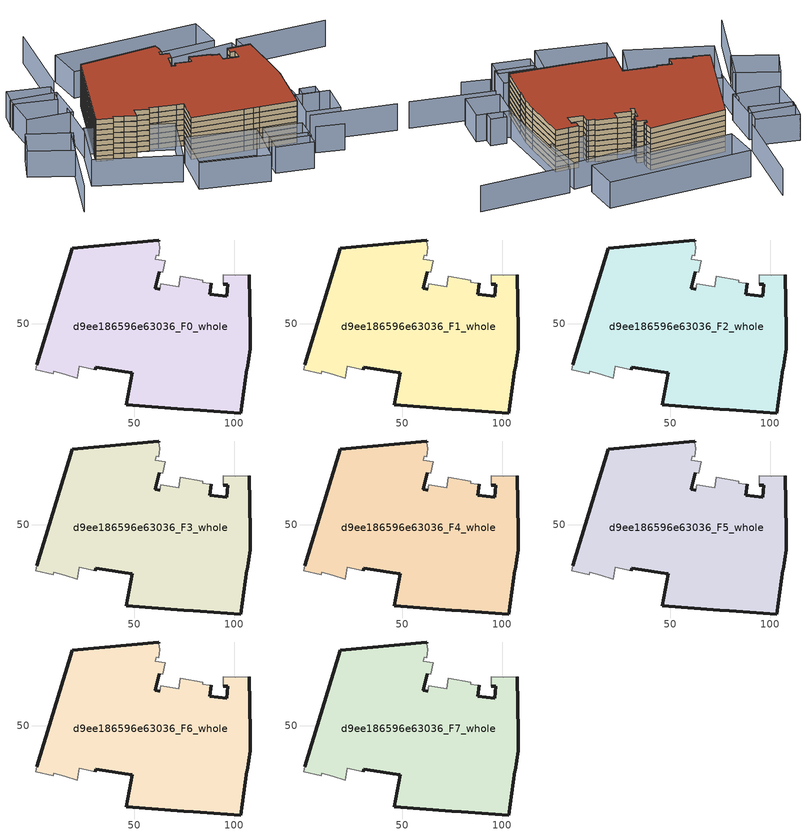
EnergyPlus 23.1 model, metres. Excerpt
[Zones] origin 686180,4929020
d9ee186596e63036_F0_whole
 floor ground (EU_floor_Construction): 103.32,5.19 106.47,27.04 106.52,27.36 107.98,37.41 108.17,46.25 107.5,74.45 100.49,74.31 94.66,74.4 94.48,69.84 96.8,69.68 96.36,63.63 87.89,64.76 88.56,70.24 87.59,70.35 84.2,70.85 84.34,71.71 72.92,73.65 72.27,68.51 63.33,69.96 62.7,67.3 60.54,67.81 62.41,76.09 64.2,75.7 65.45,81.44 60.56,82.35 60.92,84.3 62.33,83.91 62.72,87.92 62.34,91.31 62.3,91.91 18.75,87.87 1.14,29.33 0.51,26.86 9.32,24.77 9.66,26.16 15,24.6 21.33,22.55 22.48,28.74 30.41,26.96 30.66,28.21 35.65,27.44 45.28,25.91 48.87,25.41 45.99,9.34 74.65,7.08 79.41,6.77 83.03,6.53 z0
 wall outside (EU_wall_Construction): 62.41,76.09 60.54,67.81 62.7,67.3 / 88.56,70.24 87.89,64.76 96.36,63.63 96.8,69.68 94.48,69.84 / 107.5,74.45 108.17,46.25 107.98,37.41 106.52,27.36 106.47,27.04 103.32,5.19 83.03,6.53 79.41,6.77 74.65,7.08 45.99,9.34 48.87,25.41 45.28,25.91 35.65,27.44 30.66,28.21 30.41,26.96 / 1.14,29.33 18.75,87.87 62.3,91.91 62.34,91.31 z0:3
 wall adiabatic (EU_wall_Construction): 62.7,67.3 63.33,69.96 72.27,68.51 72.92,73.65 84.34,71.71 84.2,70.85 87.59,70.35 88.56,70.24 / 94.48,69.84 94.66,74.4 100.49,74.31 107.5,74.45 / 30.41,26.96 22.48,28.74 21.33,22.55 15,24.6 9.66,26.16 9.32,24.77 0.51,26.86 1.14,29.33 / 62.34,91.31 62.72,87.92 62.33,83.91 60.92,84.3 60.56,82.35 65.45,81.44 64.2,75.7 62.41,76.09 z0:3
d9ee186596e63036_F1_whole
 floor to d9ee186596e63036_F0_whole (EU_floor_Construction): 103.32,5.19 106.47,27.04 106.52,27.36 107.98,37.41 108.17,46.25 107.5,74.45 100.49,74.31 94.66,74.4 94.48,69.84 96.8,69.68 96.36,63.63 87.89,64.76 88.56,70.24 87.59,70.35 84.2,70.85 84.34,71.71 72.92,73.65 72.27,68.51 63.33,69.96 62.7,67.3 60.54,67.81 62.41,76.09 64.2,75.7 65.45,81.44 60.56,82.35 60.92,84.3 62.33,83.91 62.72,87.92 62.34,91.31 62.3,91.91 18.75,87.87 1.14,29.33 0.51,26.86 9.32,24.77 9.66,26.16 15,24.6 21.33,22.55 22.48,28.74 30.41,26.96 30.66,28.21 35.65,27.44 45.28,25.91 48.87,25.41 45.99,9.34 74.65,7.08 79.41,6.77 83.03,6.53 z3
 wall outside (EU_wall_Construction): 62.41,76.09 60.54,67.81 62.7,67.3 / 88.56,70.24 87.89,64.76 96.36,63.63 96.8,69.68 94.48,69.84 / 107.5,74.45 108.17,46.25 107.98,37.41 106.52,27.36 106.47,27.04 103.32,5.19 83.03,6.53 79.41,6.77 74.65,7.08 45.99,9.34 48.87,25.41 45.28,25.91 35.65,27.44 30.66,28.21 30.41,26.96 / 1.14,29.33 18.75,87.87 62.3,91.91 62.34,91.31 z3:6
 wall adiabatic (EU_wall_Construction): 62.7,67.3 63.33,69.96 72.27,68.51 72.92,73.65 84.34,71.71 84.2,70.85 87.59,70.35 88.56,70.24 / 94.48,69.84 94.66,74.4 100.49,74.31 107.5,74.45 / 30.41,26.96 22.48,28.74 21.33,22.55 15,24.6 9.66,26.16 9.32,24.77 0.51,26.86 1.14,29.33 / 62.34,91.31 62.72,87.92 62.33,83.91 60.92,84.3 60.56,82.35 65.45,81.44 64.2,75.7 62.41,76.09 z3:6
d9ee186596e63036_F2_whole
 floor to d9ee186596e63036_F1_whole (EU_floor_Construction): 103.32,5.19 106.47,27.04 106.52,27.36 107.98,37.41 108.17,46.25 107.5,74.45 100.49,74.31 94.66,74.4 94.48,69.84 96.8,69.68 96.36,63.63 87.89,64.76 88.56,70.24 87.59,70.35 84.2,70.85 84.34,71.71 72.92,73.65 72.27,68.51 63.33,69.96 62.7,67.3 60.54,67.81 62.41,76.09 64.2,75.7 65.45,81.44 60.56,82.35 60.92,84.3 62.33,83.91 62.72,87.92 62.34,91.31 62.3,91.91 18.75,87.87 1.14,29.33 0.51,26.86 9.32,24.77 9.66,26.16 15,24.6 21.33,22.55 22.48,28.74 30.41,26.96 30.66,28.21 35.65,27.44 45.28,25.91 48.87,25.41 45.99,9.34 74.65,7.08 79.41,6.77 83.03,6.53 z6
 wall outside (EU_wall_Construction): 62.41,76.09 60.54,67.81 62.7,67.3 / 88.56,70.24 87.89,64.76 96.36,63.63 96.8,69.68 94.48,69.84 / 107.5,74.45 108.17,46.25 107.98,37.41 106.52,27.36 106.47,27.04 103.32,5.19 83.03,6.53 79.41,6.77 74.65,7.08 45.99,9.34 48.87,25.41 45.28,25.91 35.65,27.44 30.66,28.21 30.41,26.96 / 1.14,29.33 18.75,87.87 62.3,91.91 62.34,91.31 z6:9
 wall adiabatic (EU_wall_Construction): 62.7,67.3 63.33,69.96 72.27,68.51 72.92,73.65 84.34,71.71 84.2,70.85 87.59,70.35 88.56,70.24 / 94.48,69.84 94.66,74.4 100.49,74.31 107.5,74.45 / 30.41,26.96 22.48,28.74 21.33,22.55 15,24.6 9.66,26.16 9.32,24.77 0.51,26.86 1.14,29.33 / 62.34,91.31 62.72,87.92 62.33,83.91 60.92,84.3 60.56,82.35 65.45,81.44 64.2,75.7 62.41,76.09 z6:9
d9ee186596e63036_F3_whole
 floor to d9ee186596e63036_F2_whole (EU_floor_Construction): 103.32,5.19 106.47,27.04 106.52,27.36 107.98,37.41 108.17,46.25 107.5,74.45 100.49,74.31 94.66,74.4 94.48,69.84 96.8,69.68 96.36,63.63 87.89,64.76 88.56,70.24 87.59,70.35 84.2,70.85 84.34,71.71 72.92,73.65 72.27,68.51 63.33,69.96 62.7,67.3 60.54,67.81 62.41,76.09 64.2,75.7 65.45,81.44 60.56,82.35 60.92,84.3 62.33,83.91 62.72,87.92 62.34,91.31 62.3,91.91 18.75,87.87 1.14,29.33 0.51,26.86 9.32,24.77 9.66,26.16 15,24.6 21.33,22.55 22.48,28.74 30.41,26.96 30.66,28.21 35.65,27.44 45.28,25.91 48.87,25.41 45.99,9.34 74.65,7.08 79.41,6.77 83.03,6.53 z9
 wall outside (EU_wall_Construction): 62.41,76.09 60.54,67.81 62.7,67.3 / 88.56,70.24 87.89,64.76 96.36,63.63 96.8,69.68 94.48,69.84 / 107.5,74.45 108.17,46.25 107.98,37.41 106.52,27.36 106.47,27.04 103.32,5.19 83.03,6.53 79.41,6.77 74.65,7.08 45.99,9.34 48.87,25.41 45.28,25.91 35.65,27.44 30.66,28.21 30.41,26.96 / 1.14,29.33 18.75,87.87 62.3,91.91 62.34,91.31 z9:12
 wall adiabatic (EU_wall_Construction): 62.7,67.3 63.33,69.96 72.27,68.51 72.92,73.65 84.34,71.71 84.2,70.85 87.59,70.35 88.56,70.24 / 94.48,69.84 94.66,74.4 100.49,74.31 107.5,74.45 / 30.41,26.96 22.48,28.74 21.33,22.55 15,24.6 9.66,26.16 9.32,24.77 0.51,26.86 1.14,29.33 / 62.34,91.31 62.72,87.92 62.33,83.91 60.92,84.3 60.56,82.35 65.45,81.44 64.2,75.7 62.41,76.09 z9:12
d9ee186596e63036_F4_whole
 floor to d9ee186596e63036_F3_whole (EU_floor_Construction): 103.32,5.19 106.47,27.04 106.52,27.36 107.98,37.41 108.17,46.25 107.5,74.45 100.49,74.31 94.66,74.4 94.48,69.84 96.8,69.68 96.36,63.63 87.89,64.76 88.56,70.24 87.59,70.35 84.2,70.85 84.34,71.71 72.92,73.65 72.27,68.51 63.33,69.96 62.7,67.3 60.54,67.81 62.41,76.09 64.2,75.7 65.45,81.44 60.56,82.35 60.92,84.3 62.33,83.91 62.72,87.92 62.34,91.31 62.3,91.91 18.75,87.87 1.14,29.33 0.51,26.86 9.32,24.77 9.66,26.16 15,24.6 21.33,22.55 22.48,28.74 30.41,26.96 30.66,28.21 35.65,27.44 45.28,25.91 48.87,25.41 45.99,9.34 74.65,7.08 79.41,6.77 83.03,6.53 z12
 wall outside (EU_wall_Construction): 62.41,76.09 60.54,67.81 62.7,67.3 / 88.56,70.24 87.89,64.76 96.36,63.63 96.8,69.68 94.48,69.84 / 107.5,74.45 108.17,46.25 107.98,37.41 106.52,27.36 106.47,27.04 103.32,5.19 83.03,6.53 79.41,6.77 74.65,7.08 45.99,9.34 48.87,25.41 45.28,25.91 35.65,27.44 30.66,28.21 30.41,26.96 / 1.14,29.33 18.75,87.87 62.3,91.91 62.34,91.31 z12:15
 wall adiabatic (EU_wall_Construction): 62.7,67.3 63.33,69.96 72.27,68.51 72.92,73.65 84.34,71.71 84.2,70.85 87.59,70.35 88.56,70.24 / 94.48,69.84 94.66,74.4 100.49,74.31 107.5,74.45 / 30.41,26.96 22.48,28.74 21.33,22.55 15,24.6 9.66,26.16 9.32,24.77 0.51,26.86 1.14,29.33 / 62.34,91.31 62.72,87.92 62.33,83.91 60.92,84.3 60.56,82.35 65.45,81.44 64.2,75.7 62.41,76.09 z12:15
d9ee186596e63036_F5_whole
 floor to d9ee186596e63036_F4_whole (EU_floor_Construction): 103.32,5.19 106.47,27.04 106.52,27.36 107.98,37.41 108.17,46.25 107.5,74.45 100.49,74.31 94.66,74.4 94.48,69.84 96.8,69.68 96.36,63.63 87.89,64.76 88.56,70.24 87.59,70.35 84.2,70.85 84.34,71.71 72.92,73.65 72.27,68.51 63.33,69.96 62.7,67.3 60.54,67.81 62.41,76.09 64.2,75.7 65.45,81.44 60.56,82.35 60.92,84.3 62.33,83.91 62.72,87.92 62.34,91.31 62.3,91.91 18.75,87.87 1.14,29.33 0.51,26.86 9.32,24.77 9.66,26.16 15,24.6 21.33,22.55 22.48,28.74 30.41,26.96 30.66,28.21 35.65,27.44 45.28,25.91 48.87,25.41 45.99,9.34 74.65,7.08 79.41,6.77 83.03,6.53 z15
 wall outside (EU_wall_Construction): 62.41,76.09 60.54,67.81 62.7,67.3 / 88.56,70.24 87.89,64.76 96.36,63.63 96.8,69.68 94.48,69.84 / 107.5,74.45 108.17,46.25 107.98,37.41 106.52,27.36 106.47,27.04 103.32,5.19 83.03,6.53 79.41,6.77 74.65,7.08 45.99,9.34 48.87,25.41 45.28,25.91 35.65,27.44 30.66,28.21 30.41,26.96 / 1.14,29.33 18.75,87.87 62.3,91.91 62.34,91.31 z15:18
 wall adiabatic (EU_wall_Construction): 62.7,67.3 63.33,69.96 72.27,68.51 72.92,73.65 84.34,71.71 84.2,70.85 87.59,70.35 88.56,70.24 / 94.48,69.84 94.66,74.4 100.49,74.31 107.5,74.45 / 30.41,26.96 22.48,28.74 21.33,22.55 15,24.6 9.66,26.16 9.32,24.77 0.51,26.86 1.14,29.33 / 62.34,91.31 62.72,87.92 62.33,83.91 60.92,84.3 60.56,82.35 65.45,81.44 64.2,75.7 62.41,76.09 z15:18
d9ee186596e63036_F6_whole
 floor to d9ee186596e63036_F5_whole (EU_floor_Construction): 103.32,5.19 106.47,27.04 106.52,27.36 107.98,37.41 108.17,46.25 107.5,74.45 100.49,74.31 94.66,74.4 94.48,69.84 96.8,69.68 96.36,63.63 87.89,64.76 88.56,70.24 87.59,70.35 84.2,70.85 84.34,71.71 72.92,73.65 72.27,68.51 63.33,69.96 62.7,67.3 60.54,67.81 62.41,76.09 64.2,75.7 65.45,81.44 60.56,82.35 60.92,84.3 62.33,83.91 62.72,87.92 62.34,91.31 62.3,91.91 18.75,87.87 1.14,29.33 0.51,26.86 9.32,24.77 9.66,26.16 15,24.6 21.33,22.55 22.48,28.74 30.41,26.96 30.66,28.21 35.65,27.44 45.28,25.91 48.87,25.41 45.99,9.34 74.65,7.08 79.41,6.77 83.03,6.53 z18
 wall outside (EU_wall_Construction): 62.41,76.09 60.54,67.81 62.7,67.3 / 88.56,70.24 87.89,64.76 96.36,63.63 96.8,69.68 94.48,69.84 / 107.5,74.45 108.17,46.25 107.98,37.41 106.52,27.36 106.47,27.04 103.32,5.19 83.03,6.53 79.41,6.77 74.65,7.08 45.99,9.34 48.87,25.41 45.28,25.91 35.65,27.44 30.66,28.21 30.41,26.96 / 1.14,29.33 18.75,87.87 62.3,91.91 62.34,91.31 z18:21
 wall adiabatic (EU_wall_Construction): 62.7,67.3 63.33,69.96 72.27,68.51 72.92,73.65 84.34,71.71 84.2,70.85 87.59,70.35 88.56,70.24 / 94.48,69.84 94.66,74.4 100.49,74.31 107.5,74.45 / 30.41,26.96 22.48,28.74 21.33,22.55 15,24.6 9.66,26.16 9.32,24.77 0.51,26.86 1.14,29.33 / 62.34,91.31 62.72,87.92 62.33,83.91 60.92,84.3 60.56,82.35 65.45,81.44 64.2,75.7 62.41,76.09 z18:21
d9ee186596e63036_F7_whole
 floor to d9ee186596e63036_F6_whole (EU_floor_Construction): 103.32,5.19 106.47,27.04 106.52,27.36 107.98,37.41 108.17,46.25 107.5,74.45 100.49,74.31 94.66,74.4 94.48,69.84 96.8,69.68 96.36,63.63 87.89,64.76 88.56,70.24 87.59,70.35 84.2,70.85 84.34,71.71 72.92,73.65 72.27,68.51 63.33,69.96 62.7,67.3 60.54,67.81 62.41,76.09 64.2,75.7 65.45,81.44 60.56,82.35 60.92,84.3 62.33,83.91 62.72,87.92 62.34,91.31 62.3,91.91 18.75,87.87 1.14,29.33 0.51,26.86 9.32,24.77 9.66,26.16 15,24.6 21.33,22.55 22.48,28.74 30.41,26.96 30.66,28.21 35.65,27.44 45.28,25.91 48.87,25.41 45.99,9.34 74.65,7.08 79.41,6.77 83.03,6.53 z21
 wall outside (EU_wall_Construction): 62.41,76.09 60.54,67.81 62.7,67.3 / 88.56,70.24 87.89,64.76 96.36,63.63 96.8,69.68 94.48,69.84 / 107.5,74.45 108.17,46.25 107.98,37.41 106.52,27.36 106.47,27.04 103.32,5.19 83.03,6.53 79.41,6.77 74.65,7.08 45.99,9.34 48.87,25.41 45.28,25.91 35.65,27.44 30.66,28.21 30.41,26.96 / 1.14,29.33 18.75,87.87 62.3,91.91 62.34,91.31 z21:24
 wall adiabatic (EU_wall_Construction): 62.7,67.3 63.33,69.96 72.27,68.51 72.92,73.65 84.34,71.71 84.2,70.85 87.59,70.35 88.56,70.24 / 94.48,69.84 94.66,74.4 100.49,74.31 107.5,74.45 / 30.41,26.96 22.48,28.74 21.33,22.55 15,24.6 9.66,26.16 9.32,24.77 0.51,26.86 1.14,29.33 / 62.34,91.31 62.72,87.92 62.33,83.91 60.92,84.3 60.56,82.35 65.45,81.44 64.2,75.7 62.41,76.09 z21:24
 roof outside (EU_roof_Construction): 107.5,74.45 108.17,46.25 107.98,37.41 106.52,27.36 106.47,27.04 103.32,5.19 83.03,6.53 79.41,6.77 74.65,7.08 45.99,9.34 48.87,25.41 45.28,25.91 35.65,27.44 30.66,28.21 30.41,26.96 22.48,28.74 21.33,22.55 15,24.6 9.66,26.16 9.32,24.77 0.51,26.86 1.14,29.33 18.75,87.87 62.3,91.91 62.34,91.31 62.72,87.92 62.33,83.91 60.92,84.3 60.56,82.35 65.45,81.44 64.2,75.7 62.41,76.09 60.54,67.81 62.7,67.3 63.33,69.96 72.27,68.51 72.92,73.65 84.34,71.71 84.2,70.85 87.59,70.35 88.56,70.24 87.89,64.76 96.36,63.63 96.8,69.68 94.48,69.84 94.66,74.4 100.49,74.31 z24
shading: 107.35,-9.2 122.43,-11.92 / 110.06,4.11 155.88,-2.15 / -0.32,61.28 -3.26,33.27 / -9.75,36.46 -28.1,-23.45 / 112.91,30.17 110.26,98.46 / 110.26,98.46 160.93,100.42 / 11.79,144.91 5.51,92.08 / 80.73,-10.78 101.17,-13.41 / 101.17,-13.41 99.69,-24.93 / 99.69,-24.93 79.25,-22.31 / 79.25,-22.31 80.73,-10.78 / 73.48,-29.57 36.11,-23.07 / 36.11,-23.07 41.29,6.7 / 41.29,6.7 78.66,0.2 / 78.66,0.2 73.48,-29.57 / 81.87,-0.08 102.85,-2.29 / 102.85,-2.29 101.29,-17.11 / 101.29,-17.11 80.31,-14.91 / 80.31,-14.91 81.87,-0.08 / 32.24,-11.95 -12.9,2.07 / -12.9,2.07 -2.04,37.04 / -2.04,37.04 43.11,23.02 / 43.11,23.02 32.24,-11.95 / -9.13,34.2 -16.08,15.81 / -16.08,15.81 -39.04,24.48 / -39.04,24.48 -32.1,42.87 / -32.1,42.87 -9.13,34.2 / -24.62,57.71 -23.53,81.04 / -23.53,81.04 1.92,79.86 / 1.92,79.86 0.83,56.53 / 0.83,56.53 -24.62,57.71 / 128.09,6.08 109.95,8.38 / 109.95,8.38 112.46,28.17 / 112.46,28.17 130.6,25.87 / 130.6,25.87 128.09,6.08 / 124.97,26.58 116.34,27.45 / 116.34,27.45 116.98,33.84 / 116.98,33.84 125.61,32.97 / 125.61,32.97 124.97,26.58 / 59.71,91.06 106.68,95.66 / 106.68,95.66 109.07,71.27 / 109.07,71.27 62.1,66.67 / 62.1,66.67 59.71,91.06 / 18.32,119.11 98.55,123.27 / 98.55,123.27 99.66,101.93 / 99.66,101.93 19.42,97.77 / 19.42,97.77 18.32,119.11 / 1.75,87.33 -0.73,72.85 / -0.73,72.85 -23.91,76.82 / -23.91,76.82 -21.43,91.3 / -21.43,91.3 1.75,87.33 z0:15
[Building]
EU S2 Campaign: North Axis=0; Terrain=City; Solar Distribution=FullExterior
[Site:Location]
Bologna: Latitude=44.5; Longitude=11.25; Time Zone=1; Elevation=37
[SizingPeriod:WeatherFileDays]
AnnualSizingPeriod: Begin Month=1; Begin Day of Month=1; End Month=12; End Day of Month=31; Day of Week for Start Day=Monday; Use Weather File Daylight Saving Period=No; Use Weather File Rain and Snow Indicators=No
[MATERIAL]
EU_InternalMass_Material: Roughness=MediumRough; Thickness=0.1; Conductivity=1; Density=1800; Specific Heat=900; Thermal Absorptance=0.9; Solar Absorptance=0.7; Visible Absorptance=0.7
[MATERIAL:NOMASS] Roughness=MediumRough; Thermal Absorptance=0.9; Solar Absorptance=0.7; Visible Absorptance=0.7
Name | Thermal Resistance
EU_wall_NoMass | 0.905828
EU_roof_NoMass | 0.37593
EU_floor_NoMass | 0.67114
[CONSTRUCTION]
EU_wall_Construction: EU_wall_NoMass
EU_roof_Construction: EU_roof_NoMass
EU_floor_Construction: EU_floor_NoMass
EU_InternalMass_Construction: EU_InternalMass_Material
[ZONE] Type=1; Multiplier=1; Ceiling Height=autocalculate; Volume=19420; Floor Area=autocalculate; Part of Total Floor Area=Yes
d9ee186596e63036_F0_whole; d9ee186596e63036_F1_whole; d9ee186596e63036_F2_whole; d9ee186596e63036_F3_whole; d9ee186596e63036_F4_whole; d9ee186596e63036_F5_whole; d9ee186596e63036_F6_whole; d9ee186596e63036_F7_whole
[INTERNALMASS] Construction=EU_InternalMass_Construction; Surface Area=4876.73
Name | Zone or ZoneList
d9ee186596e63036_F0_whole_EU_InternalMass | d9ee186596e63036_F0_whole
d9ee186596e63036_F1_whole_EU_InternalMass | d9ee186596e63036_F1_whole
d9ee186596e63036_F2_whole_EU_InternalMass | d9ee186596e63036_F2_whole
d9ee186596e63036_F3_whole_EU_InternalMass | d9ee186596e63036_F3_whole
d9ee186596e63036_F4_whole_EU_InternalMass | d9ee186596e63036_F4_whole
d9ee186596e63036_F5_whole_EU_InternalMass | d9ee186596e63036_F5_whole
d9ee186596e63036_F6_whole_EU_InternalMass | d9ee186596e63036_F6_whole
d9ee186596e63036_F7_whole_EU_InternalMass | d9ee186596e63036_F7_whole
[OTHEREQUIPMENT] Fuel Type=Electricity; Design Level Calculation Method=Watts/Area; Power per Zone Floor Area=1; Fraction Latent=0; Fraction Radiant=0; Fraction Lost=0; Carbon Dioxide Generation Rate=0; EndUse Subcategory=EU_Step8_InternalGains
Name | Zone or ZoneList or Space or SpaceList | Schedule
EU_Step8_InternalGain_d9ee186596e63036_F0_whole_f000 | d9ee186596e63036_F0_whole | EU_Step8_GainSchedule_d9ee186596e63036_F0_whole_f000
EU_Step8_InternalGain_d9ee186596e63036_F1_whole_f000 | d9ee186596e63036_F1_whole | EU_Step8_GainSchedule_d9ee186596e63036_F1_whole_f000
EU_Step8_InternalGain_d9ee186596e63036_F2_whole_f000 | d9ee186596e63036_F2_whole | EU_Step8_GainSchedule_d9ee186596e63036_F2_whole_f000
EU_Step8_InternalGain_d9ee186596e63036_F3_whole_f000 | d9ee186596e63036_F3_whole | EU_Step8_GainSchedule_d9ee186596e63036_F3_whole_f000
EU_Step8_InternalGain_d9ee186596e63036_F4_whole_f000 | d9ee186596e63036_F4_whole | EU_Step8_GainSchedule_d9ee186596e63036_F4_whole_f000
EU_Step8_InternalGain_d9ee186596e63036_F5_whole_f000 | d9ee186596e63036_F5_whole | EU_Step8_GainSchedule_d9ee186596e63036_F5_whole_f000
EU_Step8_InternalGain_d9ee186596e63036_F6_whole_f000 | d9ee186596e63036_F6_whole | EU_Step8_GainSchedule_d9ee186596e63036_F6_whole_f000
EU_Step8_InternalGain_d9ee186596e63036_F7_whole_f000 | d9ee186596e63036_F7_whole | EU_Step8_GainSchedule_d9ee186596e63036_F7_whole_f000
[ZONEVENTILATION:DESIGNFLOWRATE] Schedule=EU_AlwaysOn; Design Flow Rate Calculation Method=AirChanges/Hour; Air Changes per Hour=0.73129; Ventilation Type=Natural; Fan Pressure Rise=0; Fan Total Efficiency=1; Constant Term Coefficient=1; Temperature Term Coefficient=0; Velocity Term Coefficient=0; Velocity Squared Term Coefficient=0; Minimum Indoor Temperature=-100; Maximum Indoor Temperature=100; Delta Temperature=-100; Minimum Outdoor Temperature=-100; Maximum Outdoor Temperature=100; Maximum Wind Speed=40
Name | Zone or ZoneList or Space or SpaceList
EU_ConstantAir_d9ee186596e63036_F0_whole | d9ee186596e63036_F0_whole
EU_ConstantAir_d9ee186596e63036_F1_whole | d9ee186596e63036_F1_whole
EU_ConstantAir_d9ee186596e63036_F2_whole | d9ee186596e63036_F2_whole
EU_ConstantAir_d9ee186596e63036_F3_whole | d9ee186596e63036_F3_whole
EU_ConstantAir_d9ee186596e63036_F4_whole | d9ee186596e63036_F4_whole
EU_ConstantAir_d9ee186596e63036_F5_whole | d9ee186596e63036_F5_whole
EU_ConstantAir_d9ee186596e63036_F6_whole | d9ee186596e63036_F6_whole
EU_ConstantAir_d9ee186596e63036_F7_whole | d9ee186596e63036_F7_whole
[HVACTEMPLATE:THERMOSTAT] Constant Heating Setpoint=20; Constant Cooling Setpoint=50
EU_HeatOnly_d9ee186596e63036_F0_whole; EU_HeatOnly_d9ee186596e63036_F1_whole; EU_HeatOnly_d9ee186596e63036_F2_whole; EU_HeatOnly_d9ee186596e63036_F3_whole; EU_HeatOnly_d9ee186596e63036_F4_whole; EU_HeatOnly_d9ee186596e63036_F5_whole; EU_HeatOnly_d9ee186596e63036_F6_whole; EU_HeatOnly_d9ee186596e63036_F7_whole
[HVACTEMPLATE:ZONE:IDEALLOADSAIRSYSTEM] System Availability Schedule=EU_AlwaysOn; Maximum Heating Supply Air Temperature=50; Minimum Cooling Supply Air Temperature=13; Maximum Heating Supply Air Humidity Ratio=0.0156; Minimum Cooling Supply Air Humidity Ratio=0.0077; Heating Limit=NoLimit; Cooling Limit=NoLimit; Heating Availability Schedule=EU_AlwaysOn; Cooling Availability Schedule=EU_CoolingOff; Dehumidification Control Type=ConstantSensibleHeatRatio; Cooling Sensible Heat Ratio=0.7; Dehumidification Setpoint=60; Humidification Control Type=None; Humidification Setpoint=30; Outdoor Air Method=None; Outdoor Air Flow Rate per Person=0.00944; Outdoor Air Flow Rate per Zone Floor Area=0; Outdoor Air Flow Rate per Zone=0; Demand Controlled Ventilation Type=None; Outdoor Air Economizer Type=NoEconomizer; Heat Recovery Type=None; Sensible Heat Recovery Effectiveness=0.7; Latent Heat Recovery Effectiveness=0.65
Name | Template Thermostat
d9ee186596e63036_F0_whole | EU_HeatOnly_d9ee186596e63036_F0_whole
d9ee186596e63036_F1_whole | EU_HeatOnly_d9ee186596e63036_F1_whole
d9ee186596e63036_F2_whole | EU_HeatOnly_d9ee186596e63036_F2_whole
d9ee186596e63036_F3_whole | EU_HeatOnly_d9ee186596e63036_F3_whole
d9ee186596e63036_F4_whole | EU_HeatOnly_d9ee186596e63036_F4_whole
d9ee186596e63036_F5_whole | EU_HeatOnly_d9ee186596e63036_F5_whole
d9ee186596e63036_F6_whole | EU_HeatOnly_d9ee186596e63036_F6_whole
d9ee186596e63036_F7_whole | EU_HeatOnly_d9ee186596e63036_F7_whole
[SIZING:ZONE] Zone Cooling Design Supply Air Temperature Input Method=SupplyAirTemperature; Zone Cooling Design Supply Air Temperature=13; Zone Heating Design Supply Air Temperature Input Method=SupplyAirTemperature; Zone Heating Design Supply Air Temperature=50; Zone Cooling Design Supply Air Humidity Ratio=0.008; Zone Heating Design Supply Air Humidity Ratio=0.008; Cooling Design Air Flow Method=DesignDay; Cooling Design Air Flow Rate=0; Cooling Minimum Air Flow per Zone Floor Area=0.000762; Cooling Minimum Air Flow=0; Cooling Minimum Air Flow Fraction=0.2; Heating Design Air Flow Method=DesignDay; Heating Design Air Flow Rate=0; Heating Maximum Air Flow per Zone Floor Area=0.002032; Heating Maximum Air Flow=0.141576; Heating Maximum Air Flow Fraction=0.3; Account for Dedicated Outdoor Air System=No; Dedicated Outdoor Air System Control Strategy=NeutralSupplyAir; Dedicated Outdoor Air Low Setpoint Temperature for Design=autosize; Dedicated Outdoor Air High Setpoint Temperature for Design=autosize; Zone Load Sizing Method=Sensible Load Only No Latent Load; Zone Latent Cooling Design Supply Air Humidity Ratio Input Method=HumidityRatioDifference; Zone Cooling Design Supply Air Humidity Ratio Difference=0.005; Zone Latent Heating Design Supply Air Humidity Ratio Input Method=HumidityRatioDifference; Zone Humidification Design Supply Air Humidity Ratio Difference=0.005
d9ee186596e63036_F0_whole; d9ee186596e63036_F1_whole; d9ee186596e63036_F2_whole; d9ee186596e63036_F3_whole; d9ee186596e63036_F4_whole; d9ee186596e63036_F5_whole; d9ee186596e63036_F6_whole; d9ee186596e63036_F7_whole
[SCHEDULE:CONSTANT]
Name | Hourly Value
EU_AlwaysOn | 1
EU_CoolingOff | 0
[SCHEDULE:FILE] Column Number=1; Rows to Skip at Top=0; Number of Hours of Data=8760; Column Separator=Comma; Interpolate to Timestep=No; Minutes per Item=60; Adjust Schedule for Daylight Savings=Yes
Name | File
EU_Step8_GainSchedule_d9ee186596e63036_F0_whole_f000 | ../../schedules/d9ee186596e63036/d9ee186596e63036_F0_whole_f000_gain.csv
EU_Step8_GainSchedule_d9ee186596e63036_F1_whole_f000 | ../../schedules/d9ee186596e63036/d9ee186596e63036_F1_whole_f000_gain.csv
EU_Step8_GainSchedule_d9ee186596e63036_F2_whole_f000 | ../../schedules/d9ee186596e63036/d9ee186596e63036_F2_whole_f000_gain.csv
EU_Step8_GainSchedule_d9ee186596e63036_F3_whole_f000 | ../../schedules/d9ee186596e63036/d9ee186596e63036_F3_whole_f000_gain.csv
EU_Step8_GainSchedule_d9ee186596e63036_F4_whole_f000 | ../../schedules/d9ee186596e63036/d9ee186596e63036_F4_whole_f000_gain.csv
EU_Step8_GainSchedule_d9ee186596e63036_F5_whole_f000 | ../../schedules/d9ee186596e63036/d9ee186596e63036_F5_whole_f000_gain.csv
EU_Step8_GainSchedule_d9ee186596e63036_F6_whole_f000 | ../../schedules/d9ee186596e63036/d9ee186596e63036_F6_whole_f000_gain.csv
EU_Step8_GainSchedule_d9ee186596e63036_F7_whole_f000 | ../../schedules/d9ee186596e63036/d9ee186596e63036_F7_whole_f000_gain.csv
